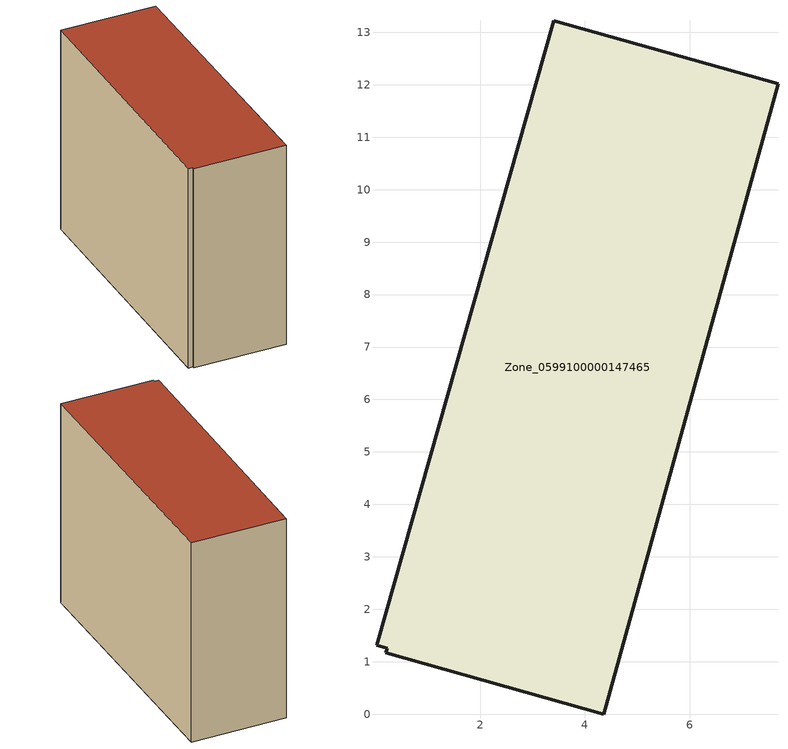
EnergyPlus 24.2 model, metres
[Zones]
Zone_0599100000147465
 floor ground (C_G): 7.68,12.02 4.36,0 0.2,1.17 0.23,1.26 0.03,1.32 3.41,13.22 z0
 wall outside (C_F): 7.68,12.02 3.41,13.22 0.03,1.32 0.23,1.26 0.2,1.17 4.36,0 7.68,12.02 z0:9.85
 roof outside (C_R): 4.36,0 7.68,12.02 3.41,13.22 0.03,1.32 0.23,1.26 0.2,1.17 z9.85
[BUILDING]
Pand.0599100000147465: North Axis=0; Terrain=City; Loads Convergence Tolerance Value=0.04; Temperature Convergence Tolerance Value=0.4; Solar Distribution=FullExterior; Maximum Number of Warmup Days=25; Minimum Number of Warmup Days=1
[Site:Location]
Rotterdam.The.Hague.AP_ZH_NLD Design_Conditions: Latitude=51.96; Longitude=4.45; Time Zone=1; Elevation=-4.5
[SITE:GROUNDTEMPERATURE:BUILDINGSURFACE]
18, 18, 18, 18, 18, 18, 18, 18, 18, 18, 18, 18
[MATERIAL] Thermal Absorptance=0.9; Solar Absorptance=0.7; Visible Absorptance=0.7
Name | Roughness | Thickness | Conductivity | Density | Specific Heat
G.TI.1946 | MediumSmooth | 0.15 | 1 | 540 | 1210
F.TI.1946 | Rough | 0.3 | 0.857143 | 1920 | 840
R.TI.1946 | MediumRough | 0.2 | 0.1 | 1500 | 1000
[CONSTRUCTION]
C_G: G.TI.1946
C_F: F.TI.1946
C_R: R.TI.1946
[ZONE]
Zone_0599100000147465: Type=1; Multiplier=1; Ceiling Height=Autocalculate; Volume=Autocalculate; Floor Area=autocalculate; Part of Total Floor Area=Yes
[ZONEINFILTRATION:DESIGNFLOWRATE]
Infil_Zone_0599100000147465: Zone or ZoneList or Space or SpaceList=Zone_0599100000147465; Schedule=AlwaysOn; Design Flow Rate Calculation Method=Flow/Area; Flow Rate per Floor Area=0.003; Constant Term Coefficient=1; Temperature Term Coefficient=0; Velocity Term Coefficient=0; Velocity Squared Term Coefficient=0
[HVACTEMPLATE:ZONE:IDEALLOADSAIRSYSTEM]
Zone_0599100000147465: Maximum Heating Supply Air Temperature=50; Minimum Cooling Supply Air Temperature=13; Maximum Heating Supply Air Humidity Ratio=0.0156; Minimum Cooling Supply Air Humidity Ratio=0.0077; Heating Limit=NoLimit; Cooling Limit=NoLimit; Dehumidification Control Type=ConstantSensibleHeatRatio; Cooling Sensible Heat Ratio=0.7; Dehumidification Setpoint=60; Humidification Control Type=None; Humidification Setpoint=30; Outdoor Air Method=None; Outdoor Air Flow Rate per Person=0.00944; Outdoor Air Flow Rate per Zone Floor Area=0; Outdoor Air Flow Rate per Zone=0; Demand Controlled Ventilation Type=None; Outdoor Air Economizer Type=NoEconomizer; Heat Recovery Type=None; Sensible Heat Recovery Effectiveness=0.7; Latent Heat Recovery Effectiveness=0.65
[ZONECONTROL:THERMOSTAT]
ThermostatControl_Zone_0599100000147465: Zone or ZoneList=Zone_0599100000147465; Control Type Schedule=DualSetpointControlType; Control 1=Thermostat_Zone_0599100000147465; Temperature Difference Between Cutout And Setpoint=0
[THERMOSTATSETPOINT:DUALSETPOINT]
Thermostat_Zone_0599100000147465: Heating Setpoint Temperature Schedule=HeatingSetpoint_Zone_0599100000147465; Cooling Setpoint Temperature Schedule=CoolingSetpoint_Zone_0599100000147465
[SCHEDULE:COMPACT]
HeatingSetpoint_Zone_0599100000147465: Through: 12/31, For: AllDays, Until: 24:00, 21
CoolingSetpoint_Zone_0599100000147465: Through: 12/31, For: AllDays, Until: 24:00, 24
DualSetpointControlType: Through: 12/31, For: AllDays, Until: 24:00, 4
AlwaysOn: Through: 12/31, For: AllDays, Until: 24:00, 1
